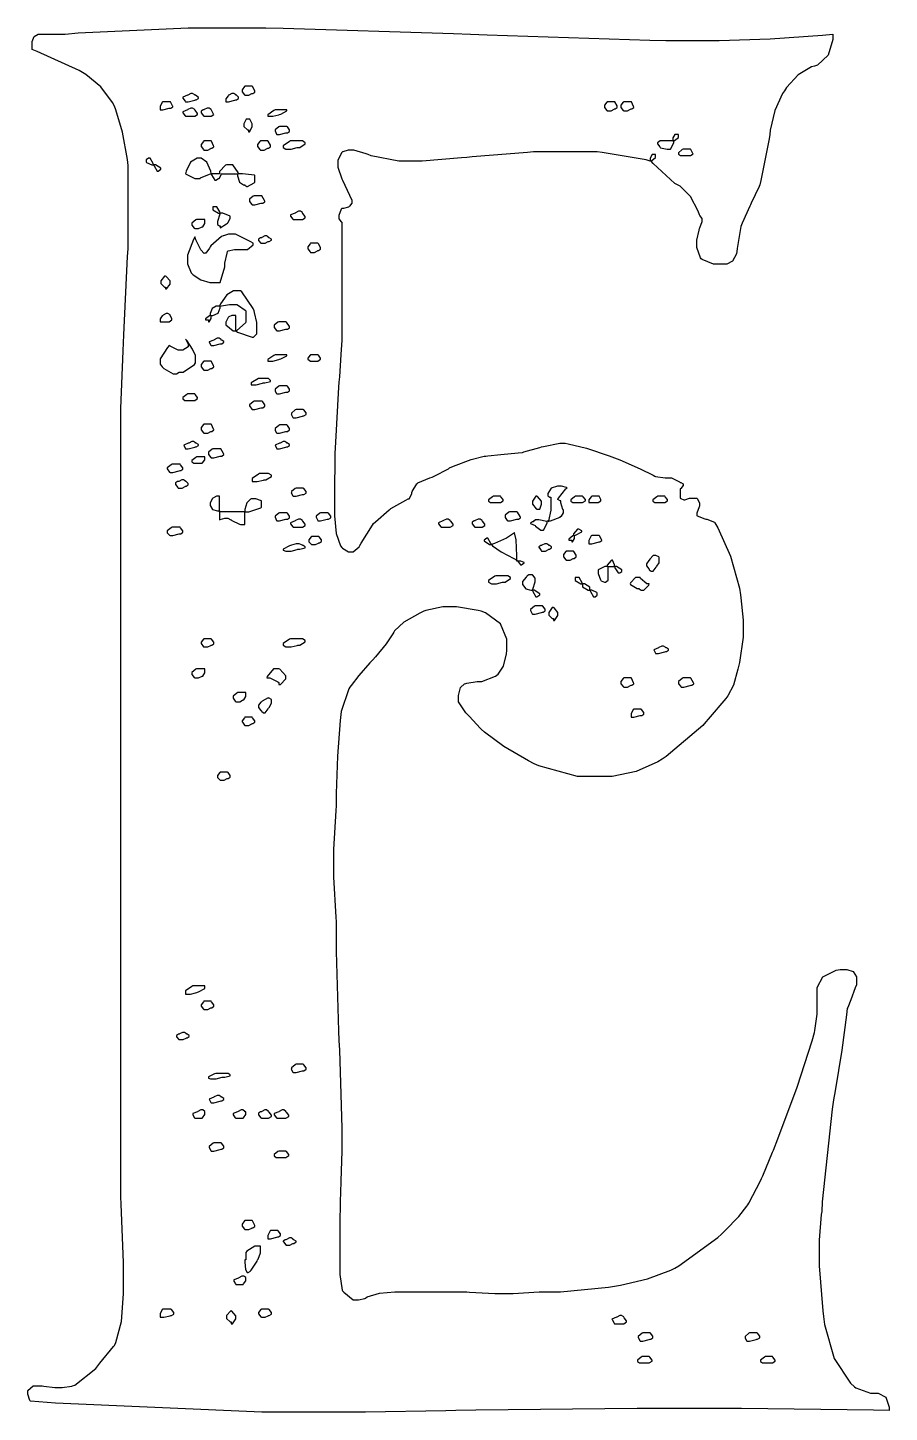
# Model space of a CAD drawing. Extents: x 59 to 294, y 44 to 310.
# Drawn here: x 220.2 to 253.5, y 256.6 to 310.1 of the extents above; entities that cross this region are included whole.
import ezdxf

# ---------------------------------------------------------------- set-up
doc = ezdxf.new("R2010")
doc.units = 0
doc.header["$MEASUREMENT"] = 0

msp = doc.modelspace()

# ---------------------------------------------------------------- linework, layer by layer
at = {"color": 42}
for points in [[(252.166, 257.598), (252.21, 257.554), (252.785, 257.351), (252.978, 257.351), (253.077, 257.351), (253.375, 257.189), (253.507, 256.808), (253.507, 256.682), (252.889, 256.699), (247.796, 256.752), (246.098, 256.752), (243.761, 256.752), (237.526, 256.691), (236.75, 256.682), (236.369, 256.664), (233.267, 256.61), (232.234, 256.61), (229.252, 256.61), (221.28, 256.964), (220.31, 257.035), (220.292, 257.061), (220.204, 257.306), (220.204, 257.387), (220.204, 257.449), (220.414, 257.634), (220.486, 257.634), (220.769, 257.634), (220.829, 257.617), (221.259, 257.564), (221.404, 257.564), (221.536, 257.564), (221.905, 257.625), (221.933, 257.634), (222.021, 257.661), (222.84, 258.305), (222.92, 258.41), (222.99, 258.507), (223.519, 259.151), (223.555, 259.185), (223.616, 259.301), (223.824, 260.117), (223.908, 261.192), (223.908, 261.549), (223.908, 262.396), (223.82, 264.655), (223.802, 264.936), (223.802, 294.533), (223.802, 295.381), (223.89, 297.612), (223.908, 297.921), (223.924, 298.23), (224.066, 301.256), (224.084, 301.555), (224.084, 304.764), (224.057, 305.002), (223.872, 306.058), (223.616, 306.917), (223.555, 307.057), (223.483, 307.199), (223.03, 307.804), (222.452, 308.285), (222.32, 308.364), (222.188, 308.443), (220.573, 309.175), (220.38, 309.246), (220.38, 309.492), (220.38, 309.557), (220.454, 309.748), (220.61, 309.845), (220.663, 309.845), (221.651, 309.845), (222.152, 309.889), (226.406, 310.092), (227.824, 310.092), (229.412, 310.092), (230.073, 310.075), (236.66, 309.873), (237.313, 309.845), (237.965, 309.819), (244.255, 309.608), (244.864, 309.598), (246.275, 309.598), (246.931, 309.598), (248.901, 309.656), (250.93, 309.801), (251.318, 309.845), (251.318, 309.641), (251.137, 309.029), (250.727, 308.646), (250.613, 308.61), (250.498, 308.576), (249.978, 308.267), (249.528, 307.782), (249.45, 307.658), (249.378, 307.544), (249.087, 306.891), (248.901, 306.132), (248.885, 305.965), (248.857, 305.798), (248.54, 304.184), (248.496, 304.024), (248.47, 303.954), (248.17, 303.31), (248.143, 303.248), (248.117, 303.196), (247.817, 302.543), (247.79, 302.471), (247.773, 302.419), (247.632, 301.564), (247.614, 301.449), (247.596, 301.36), (247.452, 301.07), (247.23, 300.955), (247.157, 300.955), (246.874, 300.955), (246.714, 300.955), (246.273, 301.132), (246.239, 301.166), (246.211, 301.202), (246.063, 301.599), (246.063, 301.731), (246.063, 301.881), (246.151, 302.27), (246.169, 302.331), (246.185, 302.358), (246.275, 302.602), (246.275, 302.683), (246.275, 302.727), (246.185, 302.843), (246.169, 302.86), (246.125, 303.002), (245.824, 303.575), (245.418, 303.972), (245.321, 304.024), (245.223, 304.078), (244.377, 304.844), (244.299, 304.94), (244.325, 304.958), (244.475, 305.078), (244.475, 305.117), (244.475, 305.189), (244.369, 305.189), (244.341, 305.189), (244.263, 305.056), (244.263, 305.012), (244.263, 304.94), (244.113, 304.985), (242.411, 305.277), (242.218, 305.293), (239.748, 305.293), (239.528, 305.277), (237.383, 305.101), (237.173, 305.083), (236.969, 305.066), (235.454, 304.94), (234.95, 304.94), (234.553, 304.94), (233.477, 305.145), (233.363, 305.189), (233.291, 305.215), (232.815, 305.365), (232.657, 305.365), (232.585, 305.365), (232.391, 305.303), (232.374, 305.293), (232.347, 305.267), (232.198, 304.969), (232.198, 304.87), (232.198, 304.704), (232.347, 304.254), (232.374, 304.201), (232.727, 303.425), (232.727, 303.353), (232.727, 303.309), (232.639, 303.195), (232.621, 303.177), (232.603, 303.16), (232.405, 303.106), (232.34, 303.106), (232.322, 303.08), (232.234, 302.836), (232.234, 302.754), (232.234, 302.709), (232.322, 302.595), (232.34, 302.577), (232.34, 298.203), (232.34, 298.019), (232.312, 297.463), (232.251, 296.607), (232.234, 296.404), (232.216, 296.201), (232.1, 294.084), (232.092, 293.864), (232.082, 293.643), (232.058, 292.01), (232.058, 291.465), (232.058, 291.239), (232.132, 290.558), (232.296, 290.081), (232.34, 290.019), (232.366, 289.993), (232.61, 289.843), (232.693, 289.843), (232.781, 289.843), (233.018, 290.045), (233.046, 290.09), (233.09, 290.178), (233.531, 290.883), (233.575, 290.935), (233.645, 291.007), (234.173, 291.475), (234.208, 291.501), (234.235, 291.519), (234.826, 291.844), (234.914, 291.888), (234.949, 291.888), (235.046, 292.092), (235.056, 292.136), (235.064, 292.18), (235.241, 292.471), (235.267, 292.489), (235.285, 292.506), (235.752, 292.709), (235.832, 292.735), (235.911, 292.763), (236.466, 293.054), (236.502, 293.088), (236.66, 293.16), (237.339, 293.411), (237.842, 293.539), (237.913, 293.547), (237.983, 293.557), (238.486, 293.605), (239.165, 293.671), (239.324, 293.688), (239.386, 293.706), (240.003, 293.882), (240.065, 293.9), (240.135, 293.918), (240.771, 294.04), (240.983, 294.04), (241.098, 294.024), (241.802, 293.852), (242.684, 293.555), (242.888, 293.475), (243.09, 293.397), (243.874, 293.058), (244.377, 292.806), (244.439, 292.77), (244.465, 292.753), (244.842, 292.699), (244.968, 292.699), (245.083, 292.699), (245.392, 292.55), (245.427, 292.523), (245.453, 292.523), (245.533, 292.471), (245.533, 292.453), (245.533, 292.409), (245.444, 292.294), (245.427, 292.276), (245.427, 291.924), (245.444, 291.907), (245.564, 291.853), (245.604, 291.853), (245.78, 291.924), (246.063, 291.924), (246.079, 291.907), (246.169, 291.735), (246.169, 291.677), (246.169, 291.607), (246.151, 291.58), (246.063, 291.337), (246.063, 291.254), (246.079, 291.236), (246.371, 291.122), (246.415, 291.112), (246.459, 291.104), (246.75, 290.989), (246.768, 290.971), (246.882, 290.779), (247.367, 289.684), (247.712, 288.448), (247.756, 288.183), (247.773, 288.069), (247.862, 287.204), (247.862, 286.915), (247.862, 286.553), (247.712, 285.574), (247.686, 285.467), (247.658, 285.309), (247.482, 284.692), (247.271, 284.287), (247.227, 284.233), (247.183, 284.181), (246.503, 283.387), (246.415, 283.281), (246.3, 283.14), (244.888, 281.94), (244.722, 281.833), (244.562, 281.737), (243.716, 281.368), (242.798, 281.173), (242.605, 281.164), (242.006, 281.164), (241.449, 281.164), (239.959, 281.579), (239.783, 281.657), (239.562, 281.773), (238.614, 282.328), (237.859, 282.884), (237.736, 282.998), (237.71, 283.025), (237.269, 283.493), (237.207, 283.563), (237.145, 283.625), (236.854, 284.055), (236.854, 284.198), (236.854, 284.299), (236.929, 284.601), (237.093, 284.754), (237.137, 284.762), (237.181, 284.772), (237.571, 284.832), (237.702, 284.832), (237.754, 284.842), (238.283, 285.046), (238.337, 285.08), (238.39, 285.116), (238.596, 285.425), (238.715, 285.91), (238.724, 286.033), (238.724, 286.279), (238.724, 286.475), (238.482, 287.061), (237.903, 287.488), (237.736, 287.55), (237.622, 287.576), (236.781, 287.726), (236.502, 287.726), (236.255, 287.726), (235.593, 287.576), (235.515, 287.55), (235.355, 287.479), (234.746, 287.131), (234.385, 286.8), (234.351, 286.738), (234.323, 286.677), (234.062, 286.289), (233.644, 285.796), (233.539, 285.68), (233.433, 285.565), (233.004, 285.072), (232.701, 284.684), (232.657, 284.621), (232.613, 284.561), (232.321, 283.679), (232.304, 283.563), (232.277, 283.326), (232.176, 281.959), (232.128, 280.516), (232.128, 280.035), (232.11, 279.85), (232.022, 278.35), (232.022, 277.848), (232.022, 277.275), (232.11, 275.741), (232.128, 275.555), (232.128, 274.409), (232.216, 271.34), (232.234, 270.969), (232.251, 270.599), (232.312, 268.901), (232.34, 267.568), (232.34, 267.123), (232.34, 266.692), (232.312, 265.555), (232.304, 265.395), (232.295, 265.237), (232.268, 264.006), (232.268, 263.595), (232.268, 262.15), (232.268, 261.939), (232.356, 261.33), (232.374, 261.302), (232.418, 261.25), (232.782, 260.949), (232.904, 260.949), (232.992, 260.949), (233.229, 261.011), (233.256, 261.02), (233.327, 261.064), (233.808, 261.21), (234.399, 261.268), (234.597, 261.268), (237.173, 261.268), (237.287, 261.25), (238.259, 261.196), (238.584, 261.196), (238.963, 261.196), (239.969, 261.259), (240.101, 261.268), (240.797, 261.268), (242.657, 261.444), (242.888, 261.479), (243.116, 261.515), (244.157, 261.767), (245.056, 262.106), (245.217, 262.184), (245.375, 262.272), (246.873, 263.357), (247.015, 263.489), (247.155, 263.621), (247.685, 264.174), (248.003, 264.567), (248.039, 264.619), (248.083, 264.69), (248.524, 265.545), (248.568, 265.642), (248.612, 265.739), (248.989, 266.657), (249.025, 266.736), (249.202, 267.168), (249.951, 269.171), (250.524, 270.961), (250.613, 271.286), (250.631, 271.358), (250.719, 271.993), (250.719, 272.204), (250.719, 272.874), (250.719, 273.013), (250.934, 273.43), (251.45, 273.693), (251.601, 273.72), (251.777, 273.72), (251.86, 273.72), (252.112, 273.637), (252.236, 273.435), (252.236, 273.367), (252.236, 273.12), (252.192, 273.006), (252.02, 272.543), (251.9, 272.24), (251.883, 272.204), (251.856, 271.966), (251.671, 270.599), (251.415, 269.021), (251.354, 268.676), (251.292, 268.323), (250.912, 264.742), (250.895, 264.371), (250.877, 264.249), (250.789, 263.256), (250.789, 262.926), (250.789, 262.274), (250.939, 260.526), (250.965, 260.314), (251, 259.997), (251.38, 258.692), (252.006, 257.74), (252.166, 257.598)], [(226.66, 307.482), (226.66, 307.499), (226.58, 307.552), (226.554, 307.552), (226.509, 307.552), (226.394, 307.491), (226.377, 307.482), (226.201, 307.41), (226.201, 307.366), (226.289, 307.251), (226.307, 307.233), (226.413, 307.233), (226.413, 307.233), (226.66, 307.297), (226.696, 307.305), (226.722, 307.305), (226.8, 307.359), (226.8, 307.376), (226.791, 307.403), (226.691, 307.482), (226.66, 307.482)], [(228.247, 307.482), (228.247, 307.499), (228.167, 307.552), (228.141, 307.552), (228.097, 307.552), (227.981, 307.491), (227.965, 307.482), (227.947, 307.464), (227.858, 307.345), (227.858, 307.305), (227.858, 307.233), (227.965, 307.233), (227.965, 307.233), (228.211, 307.297), (228.247, 307.305), (228.273, 307.305), (228.353, 307.359), (228.353, 307.376), (228.353, 307.403), (228.273, 307.482), (228.247, 307.482)], [(228.883, 307.835), (228.6, 307.835), (228.582, 307.817), (228.494, 307.698), (228.494, 307.658), (228.494, 307.614), (228.582, 307.499), (228.6, 307.482), (228.706, 307.482), (228.75, 307.482), (228.865, 307.544), (228.883, 307.552), (228.909, 307.552), (228.989, 307.606), (228.989, 307.622), (228.979, 307.65), (228.899, 307.817), (228.883, 307.835)], [(225.708, 307.233), (225.425, 307.233), (225.407, 307.217), (225.319, 307.045), (225.319, 306.987), (225.319, 306.917), (225.425, 306.917), (225.425, 306.917), (225.672, 306.979), (225.708, 306.987), (225.734, 306.987), (225.814, 307.041), (225.814, 307.057), (225.804, 307.075), (225.724, 307.225), (225.708, 307.233)], [(226.66, 306.917), (226.66, 306.935), (226.58, 306.987), (226.554, 306.987), (226.509, 306.987), (226.394, 306.926), (226.377, 306.917), (226.201, 306.846), (226.201, 306.802), (226.289, 306.688), (226.307, 306.67), (226.66, 306.67), (226.766, 306.74), (226.766, 306.784), (226.676, 306.9), (226.66, 306.917)], [(227.295, 306.917), (227.295, 306.935), (227.215, 306.987), (227.189, 306.987), (227.145, 306.987), (227.029, 306.926), (227.013, 306.917), (226.985, 306.917), (226.906, 306.864), (226.906, 306.846), (226.906, 306.802), (226.995, 306.688), (227.013, 306.67), (227.295, 306.67), (227.401, 306.74), (227.391, 306.75), (227.312, 306.9), (227.295, 306.917)], [(242.888, 307.233), (242.605, 307.233), (242.587, 307.217), (242.499, 307.097), (242.499, 307.057), (242.499, 307.013), (242.587, 306.899), (242.605, 306.881), (242.711, 306.881), (242.755, 306.881), (242.87, 306.944), (242.888, 306.953), (242.914, 306.953), (242.994, 307.006), (242.994, 307.023), (242.994, 307.076), (242.904, 307.225), (242.888, 307.233)], [(243.523, 307.233), (243.24, 307.233), (243.222, 307.217), (243.134, 307.097), (243.134, 307.057), (243.134, 307.013), (243.222, 306.899), (243.24, 306.881), (243.346, 306.881), (243.391, 306.881), (243.505, 306.944), (243.523, 306.953), (243.549, 306.953), (243.629, 307.006), (243.629, 307.023), (243.619, 307.05), (243.539, 307.225), (243.523, 307.233)], [(228.883, 306.317), (228.883, 306.379), (228.793, 306.556), (228.776, 306.564), (228.67, 306.564), (228.643, 306.564), (228.564, 306.379), (228.564, 306.317), (228.564, 306.273), (228.696, 306.141), (228.74, 306.141), (228.74, 306.071), (228.775, 306.071), (228.883, 306.257), (228.883, 306.317)], [(229.765, 306.917), (229.72, 306.891), (229.482, 306.725), (229.482, 306.67), (229.588, 306.67), (229.676, 306.67), (229.913, 306.732), (229.941, 306.74), (229.985, 306.758), (230.223, 306.878), (230.223, 306.917), (229.765, 306.917)], [(229.835, 305.965), (229.941, 305.965), (229.941, 305.965), (230.188, 306.027), (230.223, 306.035), (230.25, 306.035), (230.328, 306.088), (230.328, 306.105), (230.328, 306.149), (230.24, 306.265), (230.223, 306.281), (229.941, 306.281), (229.913, 306.265), (229.765, 306.145), (229.765, 306.105), (229.765, 306.105), (229.825, 305.983), (229.835, 305.965)], [(245.181, 305.718), (244.651, 305.718), (244.545, 305.646), (244.545, 305.602), (244.633, 305.488), (244.651, 305.47), (244.668, 305.453), (244.92, 305.399), (245.004, 305.399), (245.048, 305.399), (245.181, 305.639), (245.181, 305.718), (245.207, 305.736), (245.357, 305.856), (245.357, 305.894), (245.357, 305.965), (245.251, 305.965), (245.223, 305.965), (245.145, 305.832), (245.145, 305.788), (245.145, 305.718), (245.181, 305.718)], [(227.295, 305.718), (227.013, 305.718), (226.995, 305.7), (226.906, 305.581), (226.906, 305.542), (226.906, 305.497), (226.995, 305.383), (227.013, 305.365), (227.119, 305.365), (227.163, 305.365), (227.277, 305.427), (227.295, 305.435), (227.321, 305.435), (227.401, 305.489), (227.401, 305.506), (227.391, 305.533), (227.312, 305.709), (227.295, 305.718)], [(229.482, 305.718), (229.199, 305.718), (229.181, 305.7), (229.093, 305.581), (229.093, 305.542), (229.093, 305.497), (229.181, 305.383), (229.199, 305.365), (229.306, 305.365), (229.35, 305.365), (229.464, 305.427), (229.482, 305.435), (229.508, 305.435), (229.588, 305.489), (229.588, 305.506), (229.588, 305.559), (229.499, 305.709), (229.482, 305.718)], [(230.823, 305.718), (230.364, 305.718), (230.32, 305.7), (230.081, 305.528), (230.081, 305.47), (230.188, 305.399), (230.294, 305.399), (230.382, 305.399), (230.619, 305.461), (230.646, 305.47), (230.717, 305.47), (230.929, 305.602), (230.929, 305.646), (230.823, 305.718)], [(245.816, 305.399), (245.533, 305.399), (245.506, 305.383), (245.357, 305.263), (245.357, 305.223), (245.357, 305.206), (245.436, 305.153), (245.463, 305.153), (245.816, 305.153), (245.922, 305.223), (245.912, 305.233), (245.832, 305.383), (245.816, 305.399)], [(225.072, 304.8), (225.089, 304.756), (225.209, 304.553), (225.249, 304.553), (225.355, 304.624), (225.355, 304.668), (225.142, 304.8), (225.072, 304.8), (225.054, 304.844), (224.934, 305.047), (224.896, 305.047), (224.868, 305.047), (224.79, 304.994), (224.79, 304.976), (224.79, 304.906), (224.798, 304.89), (225.003, 304.8), (225.072, 304.8)], [(227.295, 304.447), (227.277, 304.545), (227.131, 304.894), (226.909, 305.047), (226.836, 305.047), (226.749, 305.047), (226.491, 304.894), (226.324, 304.545), (226.307, 304.447), (226.351, 304.421), (226.661, 304.271), (226.766, 304.271), (226.872, 304.271), (226.88, 304.289), (227.233, 304.439), (227.295, 304.447), (227.312, 304.403), (227.432, 304.201), (227.471, 304.201), (227.578, 304.271), (227.604, 304.271), (227.682, 304.403), (227.682, 304.447), (228.317, 304.447), (228.317, 304.369), (228.392, 304.13), (228.548, 304.024), (228.6, 304.024), (228.6, 304.008), (228.679, 303.954), (228.706, 303.954), (228.706, 303.954), (228.953, 304.104), (228.989, 304.13), (228.989, 304.377), (228.971, 304.395), (228.508, 304.447), (228.353, 304.447), (228.335, 304.501), (228.137, 304.8), (228.071, 304.8), (227.894, 304.8), (227.85, 304.783), (227.612, 304.531), (227.612, 304.447), (227.295, 304.447)], [(229.235, 303.601), (228.953, 303.601), (228.925, 303.583), (228.776, 303.465), (228.776, 303.425), (228.776, 303.381), (228.865, 303.266), (228.883, 303.248), (228.989, 303.248), (228.989, 303.248), (229.234, 303.31), (229.27, 303.319), (229.296, 303.319), (229.376, 303.372), (229.376, 303.389), (229.358, 303.416), (229.252, 303.593), (229.235, 303.601)], [(227.648, 302.93), (227.63, 302.974), (227.51, 303.177), (227.471, 303.177), (227.365, 303.177), (227.365, 303.106), (227.365, 303.062), (227.576, 302.93), (227.648, 302.93), (227.63, 302.886), (227.542, 302.602), (227.542, 302.507), (227.542, 302.49), (227.62, 302.437), (227.648, 302.437), (227.648, 302.367), (227.648, 302.367), (227.894, 302.516), (227.93, 302.543), (227.947, 302.561), (228.035, 302.733), (228.035, 302.79), (228.025, 302.817), (227.741, 302.93), (227.648, 302.93)], [(230.47, 302.683), (230.823, 302.683), (230.929, 302.754), (230.929, 302.798), (230.839, 302.913), (230.823, 302.93), (230.823, 302.948), (230.743, 303), (230.717, 303), (230.673, 303), (230.557, 302.94), (230.54, 302.93), (230.364, 302.86), (230.364, 302.816), (230.452, 302.701), (230.47, 302.683)], [(227.013, 302.683), (226.73, 302.683), (226.702, 302.667), (226.554, 302.547), (226.554, 302.507), (226.554, 302.463), (226.642, 302.349), (226.66, 302.331), (226.766, 302.331), (226.81, 302.331), (226.924, 302.393), (226.942, 302.401), (226.968, 302.401), (227.048, 302.533), (227.048, 302.577), (227.048, 302.683), (227.013, 302.683)], [(226.66, 302.014), (226.616, 301.917), (226.377, 301.301), (226.377, 301.096), (226.377, 300.973), (226.526, 300.629), (226.554, 300.603), (226.598, 300.55), (226.893, 300.348), (227.247, 300.25), (227.365, 300.25), (227.648, 300.25), (227.824, 300.849), (227.824, 301), (227.912, 301.388), (227.93, 301.449), (227.957, 301.467), (228.2, 301.519), (228.283, 301.519), (228.636, 301.519), (228.706, 301.519), (228.917, 301.705), (228.917, 301.765), (228.829, 301.819), (228.233, 302.118), (228.035, 302.118), (227.965, 302.118), (227.77, 302.058), (227.754, 302.048), (227.692, 302.022), (227.285, 301.669), (227.259, 301.625), (227.232, 301.581), (227.094, 301.378), (227.048, 301.378), (227.031, 301.37), (226.893, 301.511), (226.704, 301.899), (226.66, 302.014)], [(229.235, 301.765), (229.342, 301.765), (229.386, 301.765), (229.5, 301.829), (229.518, 301.837), (229.544, 301.837), (229.622, 301.891), (229.622, 301.908), (229.622, 301.926), (229.544, 301.978), (229.518, 301.978), (229.518, 301.996), (229.438, 302.048), (229.412, 302.048), (229.368, 302.048), (229.252, 301.987), (229.235, 301.978), (229.208, 301.978), (229.129, 301.926), (229.129, 301.908), (229.129, 301.873), (229.217, 301.775), (229.235, 301.765)], [(231.422, 301.765), (231.14, 301.765), (231.122, 301.749), (231.033, 301.629), (231.033, 301.589), (231.033, 301.545), (231.122, 301.431), (231.14, 301.413), (231.246, 301.413), (231.29, 301.413), (231.404, 301.476), (231.422, 301.485), (231.448, 301.485), (231.528, 301.538), (231.528, 301.555), (231.528, 301.608), (231.439, 301.749), (231.422, 301.765)], [(225.708, 300.25), (225.708, 300.312), (225.557, 300.488), (225.531, 300.496), (225.487, 300.496), (225.355, 300.312), (225.355, 300.25), (225.355, 300.206), (225.487, 300.073), (225.531, 300.073), (225.531, 300.002), (225.575, 300.002), (225.708, 300.188), (225.708, 300.25)], [(228.247, 298.38), (228.317, 298.336), (228.883, 298.133), (228.883, 298.133), (228.927, 298.133), (229.059, 298.265), (229.059, 298.31), (229.059, 298.556), (229.059, 298.706), (228.969, 299.095), (228.953, 299.156), (228.925, 299.244), (228.484, 299.887), (228.424, 299.931), (228.247, 299.931), (228.16, 299.931), (227.903, 299.779), (227.656, 299.43), (227.612, 299.332), (227.542, 299.332), (227.489, 299.332), (227.334, 299.249), (227.259, 299.047), (227.259, 298.979), (227.232, 298.963), (227.083, 298.843), (227.083, 298.803), (227.189, 298.803), (227.189, 298.733), (227.215, 298.733), (227.295, 298.865), (227.295, 298.909), (227.295, 298.979), (227.361, 298.979), (227.564, 299.063), (227.648, 299.266), (227.648, 299.332), (227.692, 299.35), (228.002, 299.402), (228.107, 299.402), (228.283, 299.402), (228.309, 299.386), (228.608, 299.183), (228.636, 299.156), (228.636, 298.733), (228.618, 298.688), (228.291, 298.398), (228.247, 298.38), (228.247, 298.979), (228.141, 298.979), (228.097, 298.979), (227.981, 298.918), (227.965, 298.909), (227.947, 298.892), (227.858, 298.72), (227.858, 298.662), (227.867, 298.618), (228.152, 298.38), (228.247, 298.38)], [(225.708, 298.979), (225.708, 298.997), (225.627, 299.049), (225.601, 299.049), (225.557, 299.049), (225.442, 298.989), (225.425, 298.979), (225.407, 298.963), (225.319, 298.843), (225.319, 298.803), (225.319, 298.733), (225.672, 298.733), (225.778, 298.803), (225.778, 298.847), (225.724, 298.963), (225.708, 298.979)], [(230.188, 298.733), (229.905, 298.733), (229.877, 298.716), (229.729, 298.596), (229.729, 298.556), (229.729, 298.512), (229.817, 298.398), (229.835, 298.38), (229.941, 298.38), (229.941, 298.38), (230.188, 298.442), (230.223, 298.45), (230.25, 298.45), (230.328, 298.504), (230.328, 298.52), (230.318, 298.548), (230.204, 298.716), (230.188, 298.733)], [(226.307, 298.061), (226.324, 298.035), (226.413, 297.87), (226.413, 297.815), (226.413, 297.771), (226.201, 297.638), (226.131, 297.638), (226.015, 297.638), (225.716, 297.789), (225.672, 297.815), (225.61, 297.744), (225.319, 297.295), (225.319, 297.145), (225.319, 297.101), (225.407, 296.987), (225.425, 296.969), (225.469, 296.925), (225.833, 296.722), (225.954, 296.722), (226.06, 296.792), (226.219, 296.792), (226.652, 297.084), (226.696, 297.145), (226.696, 297.392), (226.686, 297.428), (226.58, 297.674), (226.368, 297.991), (226.307, 298.061)], [(227.295, 297.815), (227.401, 297.815), (227.401, 297.815), (227.646, 297.877), (227.682, 297.885), (227.709, 297.885), (227.788, 297.939), (227.788, 297.957), (227.788, 297.974), (227.709, 298.027), (227.682, 298.027), (227.682, 298.045), (227.604, 298.097), (227.578, 298.097), (227.534, 298.097), (227.417, 298.037), (227.401, 298.027), (227.225, 297.957), (227.215, 297.948), (227.277, 297.825), (227.295, 297.815)], [(229.765, 297.462), (229.72, 297.436), (229.482, 297.27), (229.482, 297.215), (229.588, 297.215), (229.676, 297.215), (229.913, 297.277), (229.941, 297.285), (229.985, 297.303), (230.223, 297.423), (230.223, 297.462), (229.765, 297.462)], [(231.422, 297.462), (231.14, 297.462), (231.122, 297.445), (231.033, 297.326), (231.033, 297.285), (231.14, 297.215), (231.422, 297.215), (231.528, 297.285), (231.528, 297.33), (231.439, 297.445), (231.422, 297.462)], [(227.295, 297.215), (227.013, 297.215), (226.995, 297.199), (226.906, 297.079), (226.906, 297.039), (226.906, 296.995), (226.995, 296.881), (227.013, 296.863), (227.119, 296.863), (227.163, 296.863), (227.277, 296.925), (227.295, 296.933), (227.321, 296.933), (227.401, 296.987), (227.401, 297.003), (227.391, 297.031), (227.312, 297.199), (227.295, 297.215)], [(229.482, 296.546), (229.129, 296.546), (228.847, 296.369), (228.847, 296.297), (228.953, 296.297), (229.041, 296.297), (229.278, 296.361), (229.306, 296.369), (229.376, 296.369), (229.588, 296.423), (229.588, 296.44), (229.588, 296.467), (229.508, 296.546), (229.482, 296.546)], [(226.66, 295.945), (226.377, 295.945), (226.35, 295.928), (226.201, 295.808), (226.201, 295.768), (226.201, 295.752), (226.279, 295.698), (226.307, 295.698), (226.66, 295.698), (226.766, 295.768), (226.766, 295.812), (226.676, 295.928), (226.66, 295.945)], [(229.835, 295.945), (229.941, 295.945), (229.941, 295.945), (230.188, 296.008), (230.223, 296.017), (230.25, 296.017), (230.328, 296.07), (230.328, 296.087), (230.328, 296.131), (230.24, 296.247), (230.223, 296.263), (229.941, 296.263), (229.913, 296.247), (229.765, 296.127), (229.765, 296.087), (229.765, 296.052), (229.825, 295.963), (229.835, 295.945)], [(228.883, 295.345), (228.989, 295.345), (228.989, 295.345), (229.234, 295.407), (229.27, 295.415), (229.296, 295.415), (229.376, 295.469), (229.376, 295.487), (229.376, 295.531), (229.288, 295.646), (229.27, 295.664), (228.953, 295.664), (228.925, 295.646), (228.776, 295.527), (228.776, 295.487), (228.776, 295.487), (228.865, 295.363), (228.883, 295.345)], [(230.47, 295.028), (230.576, 295.028), (230.576, 295.028), (230.821, 295.09), (230.857, 295.099), (230.884, 295.099), (230.963, 295.152), (230.963, 295.169), (230.963, 295.213), (230.875, 295.329), (230.857, 295.345), (230.576, 295.345), (230.548, 295.329), (230.4, 295.209), (230.4, 295.169), (230.391, 295.162), (230.452, 295.038), (230.47, 295.028)], [(227.295, 294.782), (227.013, 294.782), (226.995, 294.764), (226.906, 294.645), (226.906, 294.605), (226.906, 294.561), (226.995, 294.447), (227.013, 294.429), (227.119, 294.429), (227.163, 294.429), (227.277, 294.491), (227.295, 294.499), (227.321, 294.499), (227.401, 294.553), (227.401, 294.569), (227.391, 294.587), (227.312, 294.764), (227.295, 294.782)], [(229.835, 294.429), (229.941, 294.429), (229.941, 294.429), (230.188, 294.491), (230.223, 294.499), (230.25, 294.499), (230.328, 294.553), (230.328, 294.569), (230.328, 294.614), (230.24, 294.729), (230.223, 294.746), (229.941, 294.746), (229.913, 294.729), (229.765, 294.609), (229.765, 294.569), (229.765, 294.535), (229.825, 294.447), (229.835, 294.429)], [(226.307, 293.828), (226.413, 293.828), (226.413, 293.828), (226.66, 293.891), (226.696, 293.9), (226.722, 293.9), (226.8, 293.954), (226.8, 293.97), (226.8, 293.988), (226.722, 294.04), (226.696, 294.04), (226.696, 294.058), (226.616, 294.11), (226.59, 294.11), (226.545, 294.11), (226.43, 294.05), (226.413, 294.04), (226.237, 293.97), (226.237, 293.97), (226.297, 293.846), (226.307, 293.828)], [(227.648, 293.828), (227.365, 293.828), (227.338, 293.812), (227.189, 293.692), (227.189, 293.652), (227.189, 293.607), (227.277, 293.493), (227.295, 293.475), (227.401, 293.475), (227.401, 293.475), (227.646, 293.539), (227.682, 293.547), (227.709, 293.547), (227.788, 293.601), (227.788, 293.617), (227.77, 293.645), (227.664, 293.82), (227.648, 293.828)], [(229.835, 293.828), (229.941, 293.828), (229.941, 293.828), (230.188, 293.891), (230.223, 293.9), (230.25, 293.9), (230.328, 293.954), (230.328, 293.97), (230.328, 293.988), (230.25, 294.04), (230.223, 294.04), (230.223, 294.058), (230.143, 294.11), (230.117, 294.11), (230.073, 294.11), (229.957, 294.05), (229.941, 294.04), (229.765, 293.97), (229.765, 293.97), (229.825, 293.846), (229.835, 293.828)], [(225.708, 292.912), (225.814, 292.912), (225.814, 292.912), (226.059, 292.974), (226.095, 292.982), (226.121, 292.982), (226.201, 293.036), (226.201, 293.052), (226.201, 293.096), (226.113, 293.212), (226.095, 293.229), (225.778, 293.229), (225.75, 293.212), (225.601, 293.092), (225.601, 293.052), (225.601, 293.052), (225.69, 292.93), (225.708, 292.912)], [(227.013, 293.511), (226.73, 293.511), (226.702, 293.495), (226.554, 293.375), (226.554, 293.335), (226.554, 293.318), (226.632, 293.265), (226.66, 293.265), (226.942, 293.265), (226.959, 293.283), (227.048, 293.402), (227.048, 293.441), (227.048, 293.511), (227.013, 293.511)], [(226.307, 292.559), (226.307, 292.577), (226.227, 292.629), (226.201, 292.629), (226.157, 292.629), (226.041, 292.568), (226.024, 292.559), (225.997, 292.559), (225.918, 292.506), (225.918, 292.489), (225.918, 292.445), (226.006, 292.33), (226.024, 292.312), (226.131, 292.312), (226.175, 292.312), (226.289, 292.374), (226.307, 292.383), (226.333, 292.383), (226.413, 292.436), (226.413, 292.453), (226.413, 292.48), (226.333, 292.559), (226.307, 292.559)], [(228.883, 292.559), (228.989, 292.559), (229.077, 292.559), (229.314, 292.621), (229.342, 292.629), (229.412, 292.629), (229.622, 292.761), (229.622, 292.806), (229.518, 292.876), (229.165, 292.876), (229.121, 292.85), (228.883, 292.684), (228.883, 292.629), (228.883, 292.559)], [(230.47, 291.994), (230.576, 291.994), (230.576, 291.994), (230.821, 292.056), (230.857, 292.064), (230.884, 292.064), (230.963, 292.118), (230.963, 292.136), (230.963, 292.18), (230.875, 292.294), (230.857, 292.312), (230.576, 292.312), (230.548, 292.294), (230.4, 292.176), (230.4, 292.136), (230.39, 292.128), (230.452, 292.004), (230.47, 291.994)], [(241.053, 292.312), (241.026, 292.33), (240.834, 292.383), (240.771, 292.383), (240.687, 292.383), (240.435, 292.3), (240.312, 292.097), (240.312, 292.03), (240.312, 292.013), (240.391, 291.96), (240.418, 291.96), (240.418, 291.607), (240.418, 291.457), (240.328, 291.05), (240.312, 291.006), (240.268, 291.024), (239.956, 291.078), (239.853, 291.078), (239.827, 291.078), (239.748, 291.024), (239.748, 291.006), (239.721, 291.006), (239.642, 290.953), (239.642, 290.935), (239.819, 290.865), (239.835, 290.839), (240.034, 290.689), (240.101, 290.689), (240.145, 290.689), (240.278, 290.953), (240.278, 291.042), (240.41, 291.042), (240.789, 291.192), (240.807, 291.218), (240.833, 291.218), (240.911, 291.35), (240.911, 291.394), (240.911, 291.465), (240.894, 291.483), (240.807, 291.735), (240.807, 291.817), (240.779, 291.817), (240.701, 291.871), (240.701, 291.888), (240.717, 291.924), (241.009, 292.278), (241.053, 292.312)], [(228.6, 291.394), (228.758, 291.394), (229.217, 291.545), (229.235, 291.571), (229.235, 291.817), (229.208, 291.835), (229.016, 291.888), (228.953, 291.888), (228.847, 291.888), (228.811, 291.88), (228.67, 291.735), (228.6, 291.48), (228.6, 291.394), (227.612, 291.394), (227.612, 291.994), (227.542, 291.994), (227.498, 291.994), (227.382, 291.933), (227.365, 291.924), (227.347, 291.907), (227.259, 291.735), (227.259, 291.677), (227.259, 291.63), (227.342, 291.488), (227.544, 291.43), (227.612, 291.43), (227.612, 291.078), (227.638, 291.095), (227.83, 291.148), (227.894, 291.148), (227.939, 291.148), (228.053, 291.087), (228.071, 291.078), (228.097, 291.06), (228.396, 290.919), (228.424, 290.901), (228.6, 290.901), (228.6, 291.394)], [(238.478, 291.994), (238.195, 291.994), (238.168, 291.977), (238.019, 291.858), (238.019, 291.817), (238.019, 291.801), (238.097, 291.747), (238.125, 291.747), (238.478, 291.747), (238.584, 291.817), (238.584, 291.862), (238.494, 291.977), (238.478, 291.994)], [(240.065, 291.747), (240.065, 291.809), (239.915, 291.986), (239.889, 291.994), (239.845, 291.994), (239.713, 291.809), (239.713, 291.747), (239.713, 291.687), (239.861, 291.51), (239.889, 291.501), (239.995, 291.501), (239.995, 291.501), (240.065, 291.687), (240.065, 291.747)], [(241.653, 291.994), (241.37, 291.994), (241.343, 291.977), (241.194, 291.858), (241.194, 291.817), (241.194, 291.801), (241.272, 291.747), (241.3, 291.747), (241.653, 291.747), (241.759, 291.817), (241.759, 291.862), (241.669, 291.977), (241.653, 291.994)], [(242.288, 291.994), (242.006, 291.994), (241.988, 291.977), (241.899, 291.858), (241.899, 291.817), (241.899, 291.747), (242.252, 291.747), (242.358, 291.817), (242.358, 291.862), (242.305, 291.977), (242.288, 291.994)], [(244.828, 291.994), (244.545, 291.994), (244.518, 291.977), (244.369, 291.858), (244.369, 291.817), (244.369, 291.801), (244.447, 291.747), (244.475, 291.747), (244.828, 291.747), (244.934, 291.817), (244.934, 291.862), (244.844, 291.977), (244.828, 291.994)], [(229.835, 291.042), (229.941, 291.042), (229.941, 291.042), (230.188, 291.104), (230.223, 291.112), (230.25, 291.112), (230.328, 291.166), (230.328, 291.182), (230.328, 291.226), (230.24, 291.342), (230.223, 291.358), (229.941, 291.358), (229.913, 291.342), (229.765, 291.222), (229.765, 291.182), (229.765, 291.182), (229.825, 291.06), (229.835, 291.042)], [(230.47, 290.795), (230.823, 290.795), (230.929, 290.865), (230.929, 290.909), (230.839, 291.025), (230.823, 291.042), (230.823, 291.06), (230.743, 291.112), (230.717, 291.112), (230.673, 291.112), (230.557, 291.051), (230.54, 291.042), (230.364, 290.971), (230.364, 290.927), (230.452, 290.813), (230.47, 290.795)], [(231.422, 291.042), (231.528, 291.042), (231.528, 291.042), (231.775, 291.104), (231.811, 291.112), (231.837, 291.112), (231.915, 291.166), (231.915, 291.182), (231.915, 291.226), (231.827, 291.342), (231.811, 291.358), (231.528, 291.358), (231.501, 291.342), (231.352, 291.222), (231.352, 291.182), (231.352, 291.182), (231.413, 291.06), (231.422, 291.042)], [(236.538, 291.042), (236.538, 291.06), (236.457, 291.112), (236.431, 291.112), (236.387, 291.112), (236.271, 291.051), (236.255, 291.042), (236.079, 290.971), (236.079, 290.927), (236.167, 290.813), (236.185, 290.795), (236.538, 290.795), (236.644, 290.865), (236.644, 290.909), (236.554, 291.034), (236.538, 291.042)], [(237.772, 291.042), (237.772, 291.06), (237.692, 291.112), (237.666, 291.112), (237.622, 291.112), (237.506, 291.051), (237.49, 291.042), (237.462, 291.042), (237.383, 290.989), (237.383, 290.971), (237.383, 290.927), (237.472, 290.813), (237.49, 290.795), (237.772, 290.795), (237.878, 290.865), (237.878, 290.909), (237.789, 291.034), (237.772, 291.042)], [(239.113, 291.394), (238.831, 291.394), (238.803, 291.378), (238.654, 291.258), (238.654, 291.218), (238.654, 291.174), (238.742, 291.06), (238.76, 291.042), (238.867, 291.042), (238.867, 291.042), (239.112, 291.104), (239.147, 291.112), (239.174, 291.112), (239.254, 291.166), (239.254, 291.182), (239.236, 291.21), (239.13, 291.378), (239.113, 291.394)], [(225.708, 290.477), (225.814, 290.477), (225.814, 290.477), (226.059, 290.54), (226.095, 290.548), (226.121, 290.548), (226.201, 290.602), (226.201, 290.619), (226.201, 290.663), (226.113, 290.779), (226.095, 290.795), (225.778, 290.795), (225.75, 290.779), (225.601, 290.659), (225.601, 290.619), (225.601, 290.584), (225.69, 290.486), (225.708, 290.477)], [(231.176, 290.124), (231.282, 290.124), (231.326, 290.124), (231.44, 290.187), (231.458, 290.196), (231.484, 290.196), (231.563, 290.249), (231.563, 290.266), (231.563, 290.31), (231.474, 290.426), (231.458, 290.442), (231.176, 290.442), (231.158, 290.426), (231.069, 290.306), (231.069, 290.266), (231.069, 290.231), (231.158, 290.142), (231.176, 290.124)], [(238.125, 290.124), (238.107, 290.168), (237.987, 290.372), (237.949, 290.372), (237.842, 290.3), (237.851, 290.274), (238.056, 290.124), (238.125, 290.124), (238.169, 290.08), (238.499, 289.851), (238.989, 289.586), (239.113, 289.524), (239.13, 289.498), (239.25, 289.348), (239.29, 289.348), (239.396, 289.418), (239.396, 289.436), (239.263, 289.49), (239.219, 289.49), (239.113, 289.49), (239.113, 289.697), (239.086, 290.314), (239.026, 290.583), (239.007, 290.583), (238.979, 290.557), (238.711, 290.38), (238.248, 290.168), (238.125, 290.124)], [(241.3, 290.477), (241.272, 290.46), (241.124, 290.34), (241.124, 290.3), (241.23, 290.3), (241.23, 290.23), (241.256, 290.23), (241.336, 290.362), (241.336, 290.406), (241.336, 290.477), (241.38, 290.495), (241.617, 290.614), (241.617, 290.653), (241.512, 290.725), (241.458, 290.725), (241.3, 290.539), (241.3, 290.477)], [(242.288, 290.477), (242.006, 290.477), (241.988, 290.46), (241.899, 290.288), (241.899, 290.23), (241.899, 290.16), (242.006, 290.16), (242.006, 290.16), (242.252, 290.222), (242.288, 290.23), (242.314, 290.23), (242.394, 290.284), (242.394, 290.3), (242.384, 290.318), (242.305, 290.46), (242.288, 290.477)], [(230.188, 289.877), (230.294, 289.877), (230.382, 289.877), (230.619, 289.939), (230.646, 289.947), (230.717, 289.947), (230.929, 290.001), (230.929, 290.019), (230.929, 290.037), (230.849, 290.09), (230.823, 290.09), (230.823, 290.108), (230.691, 290.16), (230.646, 290.16), (230.575, 290.16), (230.398, 290.099), (230.364, 290.09), (230.32, 290.073), (230.081, 289.953), (230.081, 289.913), (230.188, 289.877)], [(240.065, 289.877), (240.171, 289.877), (240.216, 289.877), (240.33, 289.939), (240.348, 289.947), (240.374, 289.947), (240.454, 290.001), (240.454, 290.019), (240.454, 290.037), (240.374, 290.09), (240.348, 290.09), (240.348, 290.108), (240.268, 290.16), (240.242, 290.16), (240.198, 290.16), (240.082, 290.099), (240.065, 290.09), (240.038, 290.09), (239.959, 290.037), (239.959, 290.019), (239.968, 290.011), (240.056, 289.895), (240.065, 289.877)], [(241.3, 289.877), (241.017, 289.877), (240.999, 289.861), (240.911, 289.741), (240.911, 289.701), (240.911, 289.657), (240.999, 289.542), (241.017, 289.524), (241.124, 289.524), (241.168, 289.524), (241.282, 289.586), (241.3, 289.595), (241.326, 289.595), (241.406, 289.649), (241.406, 289.667), (241.406, 289.72), (241.317, 289.861), (241.3, 289.877)], [(242.888, 289.278), (242.888, 289.34), (242.807, 289.524), (242.781, 289.524), (242.754, 289.508), (242.605, 289.336), (242.605, 289.278), (242.517, 289.278), (242.252, 289.145), (242.252, 289.101), (242.252, 289.013), (242.34, 288.767), (242.358, 288.749), (242.375, 288.732), (242.495, 288.678), (242.535, 288.678), (242.641, 288.749), (242.641, 289.278), (242.888, 289.278), (242.904, 289.234), (243.024, 289.031), (243.064, 289.031), (243.09, 289.031), (243.17, 289.085), (243.17, 289.101), (243.17, 289.145), (242.958, 289.278), (242.888, 289.278)], [(244.228, 289.524), (244.21, 289.508), (244.122, 289.388), (244.122, 289.348), (244.122, 289.304), (244.21, 289.19), (244.228, 289.172), (244.228, 289.155), (244.307, 289.101), (244.335, 289.101), (244.379, 289.101), (244.493, 289.252), (244.511, 289.278), (244.527, 289.296), (244.615, 289.416), (244.615, 289.454), (244.615, 289.631), (244.598, 289.649), (244.478, 289.701), (244.439, 289.701), (244.385, 289.701), (244.245, 289.56), (244.228, 289.524)], [(238.125, 288.608), (238.231, 288.608), (238.319, 288.608), (238.556, 288.67), (238.584, 288.678), (238.654, 288.678), (238.867, 288.811), (238.867, 288.855), (238.76, 288.925), (238.301, 288.925), (238.257, 288.908), (238.019, 288.736), (238.019, 288.678), (238.125, 288.608)], [(239.713, 288.36), (239.729, 288.404), (239.819, 288.689), (239.819, 288.785), (239.819, 288.829), (239.729, 288.943), (239.713, 288.961), (239.606, 288.961), (239.579, 288.961), (239.5, 288.907), (239.5, 288.889), (239.474, 288.873), (239.324, 288.7), (239.324, 288.642), (239.332, 288.59), (239.452, 288.423), (239.647, 288.36), (239.713, 288.36), (239.729, 288.316), (239.849, 288.113), (239.889, 288.113), (239.995, 288.183), (239.995, 288.228), (239.783, 288.36), (239.713, 288.36)], [(241.935, 288.36), (241.935, 288.432), (241.935, 288.476), (241.723, 288.608), (241.653, 288.608), (241.635, 288.652), (241.515, 288.855), (241.476, 288.855), (241.37, 288.855), (241.37, 288.785), (241.37, 288.74), (241.581, 288.608), (241.653, 288.608), (241.653, 288.536), (241.653, 288.492), (241.864, 288.36), (241.935, 288.36), (241.952, 288.316), (242.072, 288.113), (242.112, 288.113), (242.138, 288.113), (242.218, 288.167), (242.218, 288.183), (242.218, 288.255), (242.208, 288.273), (242.003, 288.36), (241.935, 288.36)], [(244.228, 288.608), (244.14, 288.608), (243.892, 288.811), (243.876, 288.855), (243.769, 288.855), (243.698, 288.855), (243.503, 288.652), (243.487, 288.608), (243.503, 288.582), (243.756, 288.432), (243.84, 288.432), (243.84, 288.414), (243.918, 288.36), (243.946, 288.36), (244.016, 288.36), (244.21, 288.564), (244.228, 288.608)], [(239.713, 287.444), (239.819, 287.444), (239.819, 287.444), (240.065, 287.506), (240.101, 287.514), (240.127, 287.514), (240.206, 287.568), (240.206, 287.584), (240.206, 287.628), (240.117, 287.744), (240.101, 287.76), (239.819, 287.76), (239.791, 287.744), (239.642, 287.624), (239.642, 287.584), (239.642, 287.584), (239.703, 287.453), (239.713, 287.444)], [(240.348, 287.444), (240.348, 287.4), (240.48, 287.267), (240.524, 287.267), (240.524, 287.197), (240.568, 287.197), (240.701, 287.383), (240.701, 287.444), (240.701, 287.506), (240.55, 287.682), (240.524, 287.69), (240.48, 287.69), (240.348, 287.506), (240.348, 287.444)], [(227.013, 286.173), (227.119, 286.173), (227.163, 286.173), (227.277, 286.235), (227.295, 286.243), (227.321, 286.243), (227.401, 286.297), (227.401, 286.315), (227.401, 286.359), (227.312, 286.474), (227.295, 286.492), (227.013, 286.492), (226.995, 286.474), (226.906, 286.355), (226.906, 286.315), (226.915, 286.307), (227.003, 286.183), (227.013, 286.173)], [(230.188, 286.173), (230.294, 286.173), (230.382, 286.173), (230.619, 286.235), (230.646, 286.243), (230.717, 286.243), (230.929, 286.375), (230.929, 286.42), (230.823, 286.492), (230.364, 286.492), (230.32, 286.474), (230.081, 286.301), (230.081, 286.243), (230.188, 286.173)], [(244.475, 285.926), (244.581, 285.926), (244.581, 285.926), (244.828, 285.988), (244.864, 285.997), (244.89, 285.997), (244.968, 286.051), (244.968, 286.067), (244.968, 286.085), (244.89, 286.139), (244.864, 286.139), (244.864, 286.156), (244.784, 286.209), (244.758, 286.209), (244.713, 286.209), (244.598, 286.148), (244.581, 286.139), (244.405, 286.067), (244.405, 286.067), (244.465, 285.936), (244.475, 285.926)], [(227.013, 285.327), (226.73, 285.327), (226.702, 285.31), (226.554, 285.19), (226.554, 285.151), (226.554, 285.107), (226.642, 284.992), (226.66, 284.974), (226.766, 284.974), (226.81, 284.974), (226.924, 285.036), (226.942, 285.044), (226.968, 285.044), (227.048, 285.177), (227.048, 285.221), (227.048, 285.327), (227.013, 285.327)], [(230.188, 284.974), (230.188, 285.062), (229.949, 285.31), (229.905, 285.327), (229.799, 285.327), (229.711, 285.327), (229.464, 285.036), (229.446, 284.974), (229.561, 284.974), (229.869, 284.825), (229.905, 284.798), (229.905, 284.728), (229.975, 284.728), (230.178, 284.94), (230.188, 284.974)], [(243.523, 284.974), (243.24, 284.974), (243.222, 284.958), (243.134, 284.838), (243.134, 284.798), (243.134, 284.754), (243.222, 284.639), (243.24, 284.621), (243.346, 284.621), (243.391, 284.621), (243.505, 284.684), (243.523, 284.692), (243.549, 284.692), (243.629, 284.745), (243.629, 284.762), (243.619, 284.789), (243.539, 284.966), (243.523, 284.974)], [(245.816, 284.974), (245.533, 284.974), (245.506, 284.958), (245.357, 284.838), (245.357, 284.798), (245.357, 284.754), (245.445, 284.639), (245.463, 284.621), (245.569, 284.621), (245.569, 284.621), (245.814, 284.684), (245.85, 284.692), (245.877, 284.692), (245.956, 284.745), (245.956, 284.762), (245.938, 284.789), (245.832, 284.966), (245.816, 284.974)], [(228.6, 284.409), (228.317, 284.409), (228.29, 284.393), (228.141, 284.273), (228.141, 284.233), (228.141, 284.189), (228.229, 284.074), (228.247, 284.056), (228.353, 284.056), (228.398, 284.056), (228.512, 284.118), (228.53, 284.127), (228.556, 284.127), (228.636, 284.259), (228.636, 284.303), (228.636, 284.409), (228.6, 284.409)], [(229.235, 284.056), (229.217, 284.04), (229.129, 283.92), (229.129, 283.88), (229.129, 283.836), (229.217, 283.722), (229.235, 283.704), (229.235, 283.687), (229.314, 283.633), (229.342, 283.633), (229.386, 283.633), (229.5, 283.784), (229.518, 283.81), (229.534, 283.828), (229.622, 284), (229.622, 284.056), (229.622, 284.127), (229.622, 284.145), (229.544, 284.198), (229.518, 284.198), (229.5, 284.208), (229.261, 284.084), (229.235, 284.056)], [(228.6, 283.14), (228.706, 283.14), (228.75, 283.14), (228.865, 283.202), (228.883, 283.21), (228.909, 283.21), (228.989, 283.264), (228.989, 283.281), (228.989, 283.325), (228.899, 283.44), (228.883, 283.457), (228.6, 283.457), (228.582, 283.44), (228.494, 283.32), (228.494, 283.281), (228.502, 283.272), (228.59, 283.15), (228.6, 283.14)], [(243.523, 283.457), (243.629, 283.457), (243.629, 283.457), (243.874, 283.519), (243.91, 283.527), (243.936, 283.527), (244.016, 283.581), (244.016, 283.597), (244.016, 283.641), (243.928, 283.758), (243.91, 283.774), (243.629, 283.774), (243.611, 283.758), (243.523, 283.585), (243.523, 283.527), (243.523, 283.457)], [(227.648, 281.023), (227.754, 281.023), (227.798, 281.023), (227.912, 281.085), (227.93, 281.094), (227.957, 281.094), (228.035, 281.147), (228.035, 281.164), (228.035, 281.208), (227.947, 281.324), (227.93, 281.34), (227.648, 281.34), (227.63, 281.324), (227.542, 281.204), (227.542, 281.164), (227.542, 281.129), (227.63, 281.041), (227.648, 281.023)], [(226.307, 272.767), (226.413, 272.767), (226.501, 272.767), (226.738, 272.83), (226.766, 272.838), (226.81, 272.856), (227.048, 272.976), (227.048, 273.014), (227.048, 273.086), (226.59, 273.086), (226.545, 273.06), (226.307, 272.894), (226.307, 272.838), (226.307, 272.767)], [(227.013, 272.168), (227.119, 272.168), (227.163, 272.168), (227.277, 272.23), (227.295, 272.238), (227.321, 272.238), (227.401, 272.292), (227.401, 272.308), (227.401, 272.353), (227.312, 272.469), (227.295, 272.485), (227.013, 272.485), (226.995, 272.469), (226.906, 272.349), (226.906, 272.308), (226.915, 272.3), (227.003, 272.186), (227.013, 272.168)], [(226.06, 271.004), (226.167, 271.004), (226.211, 271.004), (226.325, 271.066), (226.343, 271.074), (226.369, 271.074), (226.447, 271.128), (226.447, 271.146), (226.447, 271.163), (226.369, 271.216), (226.343, 271.216), (226.343, 271.234), (226.263, 271.286), (226.237, 271.286), (226.193, 271.286), (226.077, 271.225), (226.06, 271.216), (226.033, 271.216), (225.954, 271.163), (225.954, 271.146), (225.954, 271.111), (226.042, 271.013), (226.06, 271.004)], [(227.295, 269.486), (227.401, 269.486), (227.489, 269.486), (227.726, 269.55), (227.754, 269.558), (227.824, 269.558), (228.035, 269.612), (228.035, 269.628), (228.035, 269.646), (227.957, 269.699), (227.93, 269.699), (227.471, 269.699), (227.427, 269.682), (227.189, 269.562), (227.189, 269.522), (227.189, 269.522), (227.268, 269.486), (227.295, 269.486)], [(230.47, 269.735), (230.576, 269.735), (230.576, 269.735), (230.821, 269.796), (230.857, 269.805), (230.884, 269.805), (230.963, 269.858), (230.963, 269.875), (230.963, 269.919), (230.875, 270.035), (230.857, 270.051), (230.576, 270.051), (230.548, 270.035), (230.4, 269.915), (230.4, 269.875), (230.39, 269.867), (230.452, 269.752), (230.47, 269.735)], [(227.295, 268.57), (227.401, 268.57), (227.401, 268.57), (227.646, 268.632), (227.682, 268.64), (227.709, 268.64), (227.788, 268.694), (227.788, 268.71), (227.788, 268.728), (227.709, 268.781), (227.682, 268.781), (227.682, 268.799), (227.604, 268.853), (227.578, 268.853), (227.534, 268.853), (227.417, 268.791), (227.401, 268.781), (227.225, 268.71), (227.216, 268.704), (227.277, 268.58), (227.295, 268.57)], [(226.66, 267.971), (226.942, 267.971), (226.959, 267.988), (227.048, 268.108), (227.048, 268.147), (227.048, 268.217), (227.048, 268.235), (226.968, 268.288), (226.942, 268.288), (226.898, 268.288), (226.782, 268.227), (226.766, 268.217), (226.59, 268.147), (226.59, 268.103), (226.65, 267.98), (226.66, 267.971)], [(228.6, 268.217), (228.6, 268.235), (228.52, 268.288), (228.494, 268.288), (228.45, 268.288), (228.334, 268.227), (228.317, 268.217), (228.141, 268.147), (228.141, 268.103), (228.229, 267.988), (228.247, 267.971), (228.53, 267.971), (228.546, 267.988), (228.636, 268.108), (228.636, 268.147), (228.636, 268.217), (228.6, 268.217)], [(229.235, 267.971), (229.518, 267.971), (229.622, 268.041), (229.622, 268.085), (229.534, 268.201), (229.518, 268.217), (229.518, 268.235), (229.438, 268.288), (229.412, 268.288), (229.368, 268.288), (229.252, 268.227), (229.235, 268.217), (229.208, 268.217), (229.129, 268.165), (229.129, 268.147), (229.129, 268.103), (229.217, 267.98), (229.235, 267.971)], [(230.188, 268.217), (230.188, 268.235), (230.107, 268.288), (230.081, 268.288), (230.037, 268.288), (229.921, 268.227), (229.905, 268.217), (229.729, 268.147), (229.729, 268.103), (229.817, 267.988), (229.835, 267.971), (230.188, 267.971), (230.294, 268.041), (230.294, 268.085), (230.204, 268.201), (230.188, 268.217)], [(227.295, 266.7), (227.401, 266.7), (227.401, 266.7), (227.646, 266.762), (227.682, 266.77), (227.709, 266.77), (227.788, 266.824), (227.788, 266.84), (227.788, 266.885), (227.7, 267.001), (227.682, 267.017), (227.401, 267.017), (227.373, 267.001), (227.225, 266.881), (227.225, 266.84), (227.216, 266.834), (227.277, 266.718), (227.295, 266.7)], [(229.835, 266.453), (230.188, 266.453), (230.294, 266.524), (230.294, 266.568), (230.204, 266.683), (230.188, 266.7), (229.905, 266.7), (229.877, 266.683), (229.729, 266.563), (229.729, 266.524), (229.737, 266.515), (229.81, 266.453), (229.835, 266.453)], [(228.883, 264.018), (228.6, 264.018), (228.582, 264.002), (228.494, 263.882), (228.494, 263.842), (228.494, 263.798), (228.582, 263.683), (228.6, 263.665), (228.706, 263.665), (228.75, 263.665), (228.865, 263.729), (228.883, 263.737), (228.909, 263.737), (228.989, 263.791), (228.989, 263.808), (228.979, 263.826), (228.899, 264.002), (228.883, 264.018)], [(229.482, 263.313), (229.588, 263.313), (229.588, 263.313), (229.835, 263.376), (229.871, 263.385), (229.897, 263.385), (229.975, 263.438), (229.975, 263.455), (229.975, 263.499), (229.887, 263.615), (229.871, 263.631), (229.588, 263.631), (229.57, 263.615), (229.482, 263.442), (229.482, 263.385), (229.482, 263.313)], [(230.188, 263.066), (230.294, 263.066), (230.338, 263.066), (230.452, 263.128), (230.47, 263.136), (230.496, 263.136), (230.576, 263.19), (230.576, 263.208), (230.576, 263.226), (230.496, 263.278), (230.47, 263.278), (230.47, 263.296), (230.39, 263.349), (230.364, 263.349), (230.32, 263.349), (230.204, 263.288), (230.188, 263.278), (230.16, 263.278), (230.081, 263.226), (230.081, 263.208), (230.09, 263.2), (230.178, 263.084), (230.188, 263.066)], [(228.6, 262.503), (228.6, 262.409), (228.626, 262.123), (228.685, 262.008), (228.706, 262.008), (228.732, 262.008), (228.812, 262.062), (228.812, 262.078), (228.838, 262.096), (229.076, 262.45), (229.093, 262.503), (229.111, 262.529), (229.199, 262.774), (229.199, 262.855), (229.199, 263.032), (229.093, 263.032), (228.979, 263.032), (228.68, 262.828), (228.636, 262.783), (228.636, 262.503), (228.6, 262.503)], [(228.247, 261.549), (228.53, 261.549), (228.546, 261.567), (228.636, 261.687), (228.636, 261.725), (228.636, 261.797), (228.636, 261.815), (228.556, 261.867), (228.53, 261.867), (228.486, 261.867), (228.37, 261.807), (228.353, 261.797), (228.177, 261.725), (228.177, 261.681), (228.238, 261.567), (228.247, 261.549)], [(225.355, 260.28), (225.461, 260.28), (225.461, 260.28), (225.706, 260.342), (225.742, 260.35), (225.768, 260.35), (225.848, 260.404), (225.848, 260.42), (225.848, 260.464), (225.76, 260.58), (225.742, 260.597), (225.425, 260.597), (225.407, 260.58), (225.319, 260.408), (225.319, 260.35), (225.319, 260.28), (225.355, 260.28)], [(227.894, 260.28), (227.894, 260.236), (228.027, 260.103), (228.071, 260.103), (228.071, 260.033), (228.115, 260.033), (228.247, 260.219), (228.247, 260.28), (228.247, 260.342), (228.097, 260.518), (228.071, 260.526), (228.05, 260.533), (227.894, 260.343), (227.894, 260.28)], [(229.235, 260.28), (229.342, 260.28), (229.386, 260.28), (229.5, 260.342), (229.518, 260.35), (229.544, 260.35), (229.622, 260.404), (229.622, 260.42), (229.622, 260.464), (229.534, 260.58), (229.518, 260.597), (229.235, 260.597), (229.217, 260.58), (229.129, 260.46), (229.129, 260.42), (229.129, 260.42), (229.217, 260.298), (229.235, 260.28)], [(242.888, 260.033), (243.24, 260.033), (243.346, 260.103), (243.346, 260.148), (243.257, 260.263), (243.24, 260.28), (243.24, 260.298), (243.16, 260.35), (243.134, 260.35), (243.09, 260.35), (242.974, 260.289), (242.958, 260.28), (242.781, 260.21), (242.79, 260.192), (242.878, 260.051), (242.888, 260.033)], [(243.876, 259.362), (243.982, 259.362), (243.982, 259.362), (244.227, 259.424), (244.263, 259.432), (244.289, 259.432), (244.369, 259.486), (244.369, 259.504), (244.369, 259.548), (244.281, 259.662), (244.263, 259.68), (243.982, 259.68), (243.954, 259.662), (243.805, 259.544), (243.805, 259.504), (243.796, 259.496), (243.858, 259.38), (243.876, 259.362)], [(248.003, 259.362), (248.109, 259.362), (248.109, 259.362), (248.356, 259.424), (248.392, 259.432), (248.418, 259.432), (248.496, 259.486), (248.496, 259.504), (248.496, 259.548), (248.408, 259.662), (248.392, 259.68), (248.109, 259.68), (248.081, 259.662), (247.933, 259.544), (247.933, 259.504), (247.933, 259.469), (247.993, 259.38), (248.003, 259.362)], [(243.876, 258.516), (244.228, 258.516), (244.335, 258.586), (244.335, 258.63), (244.245, 258.746), (244.228, 258.763), (243.946, 258.763), (243.918, 258.746), (243.769, 258.626), (243.769, 258.586), (243.769, 258.57), (243.848, 258.516), (243.876, 258.516)], [(248.638, 258.516), (248.991, 258.516), (249.097, 258.586), (249.097, 258.63), (249.007, 258.746), (248.991, 258.763), (248.708, 258.763), (248.681, 258.746), (248.532, 258.626), (248.532, 258.586), (248.532, 258.57), (248.611, 258.516), (248.638, 258.516)]]:
    msp.add_lwpolyline(points, close=True, dxfattribs=at)

doc.saveas('drawing.dxf')
